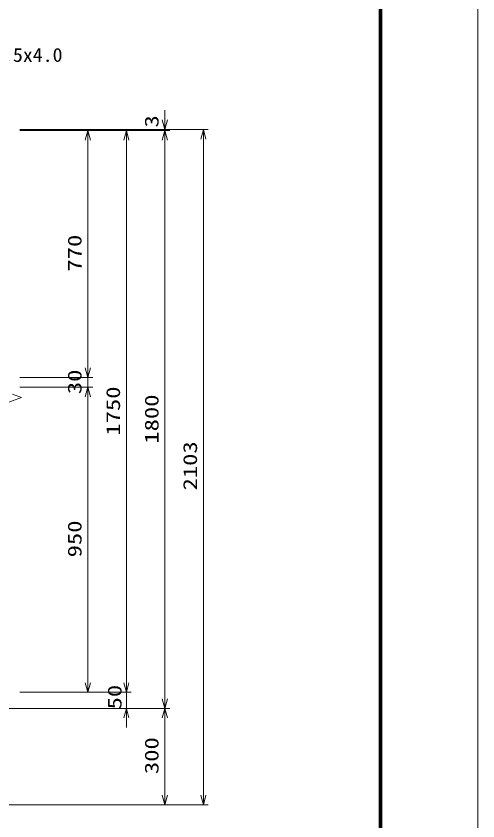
# Model space of a CAD drawing. Units: millimetres at full size. Extents: x -4455 to 4455, y -3150 to 3150.
# Drawn here: x 3016 to 4455, y -1030 to 1476 of the extents above; entities that cross this region are included whole.
import ezdxf
from ezdxf.enums import TextEntityAlignment as Align

# ---------------------------------------------------------------- set-up
doc = ezdxf.new("R2010")
doc.units = ezdxf.units.MM
doc.header["$LTSCALE"] = 20
for name, color, linetype, lineweight in [('0-0_1', 7, 'Continuous', 18), ('0-2_PANERU', 3, 'Continuous', 18), ('0-3_0', 7, 'Continuous', 18), ('0-7_継手', 7, 'Continuous', 18)]:
    doc.layers.add(name, color=color, linetype=linetype, lineweight=lineweight)
doc.styles.add('ＭＳ ゴシック', font='')
doc.styles.get('ＭＳ ゴシック').set_extended_font_data('MS Gothic')

# ---------------------------------------------------------------- blocks, each defined once
blk = doc.blocks.new('_Open30')
at = {"layer": '0-3_0', "color": 2}
blk.add_line((0, 0), (-20, 0), dxfattribs=at)
blk.add_lwpolyline([(-20, 5.36), (0, 0), (-20, -5.36)], dxfattribs=at)

msp = doc.modelspace()

# ---------------------------------------------------------------- linework, layer by layer
at = {"layer": '0-0_1', "color": 4}
msp.add_lwpolyline([(2976.08, 267.74), (3032.46, 288.26), (3004.27, 298.52)], dxfattribs=at)
at = {"layer": '0-2_PANERU', "color": 1}
for p, q in [((3041.23, 1120), (3254.27, 1120)), ((3026.77, 350), (3254.27, 350)), ((3026.77, 350), (3254.27, 350)), ((3026.77, 320), (3254.27, 320)), ((3026.77, 320), (3254.27, 320)), ((3026.77, -630), (3254.27, -630))]:
    msp.add_line(p, q, dxfattribs=at)
at = {"layer": '0-2_PANERU', "color": 2}
for p, q in [((3239.27, 350), (3239.27, 1120)), ((3239.27, 380), (3239.27, 410)), ((3239.27, 320), (3239.27, 350)), ((3239.27, -630), (3239.27, 320)), ((3239.27, 290), (3239.27, 260))]:
    msp.add_line(p, q, dxfattribs=at)
at = {"layer": '0-3_0', "color": 1}
for p, q in [((3026.77, 1123), (3614.27, 1123)), ((3026.77, 1120), (3494.27, 1120)), ((3061.23, 1120), (3374.27, 1120)), ((3026.77, -630), (3374.27, -630)), ((3026.77, -630), (3374.27, -630)), ((2764.42, -680), (3494.27, -680)), ((2764.42, -680), (3374.27, -680)), ((2764.42, -680), (3494.27, -680)), ((2594.42, -980), (3494.27, -980)), ((2651.13, -980), (3614.27, -980))]:
    msp.add_line(p, q, dxfattribs=at)
at = {"layer": '0-3_0', "color": 2}
for p, q in [((3359.27, 1120), (3359.27, -630)), ((3479.27, 1120), (3479.27, -680)), ((3599.27, 1123), (3599.27, -980)), ((3359.27, -600), (3359.27, -570)), ((3359.27, -680), (3359.27, -630)), ((3479.27, -680), (3479.27, -980)), ((3359.27, -710), (3359.27, -740))]:
    msp.add_line(p, q, dxfattribs=at)
at = {"layer": '0-3_0', "color": 3}
msp.add_lwpolyline([(-4455, 3150), (4455, 3150), (4455, -3150), (-4455, -3150)], close=True, dxfattribs=at)
at = {"layer": '0-3_0'}
for points in [[(-4155, 2962.5), (4155, 2962.5), (4155, -2962.5), (-4155, -2962.5)], [(-4153.13, 2960.62), (4153.12, 2960.62), (4153.12, -2960.63), (-4153.13, -2960.63)], [(-4151.25, 2958.75), (4151.25, 2958.75), (4151.25, -2958.75), (-4151.25, -2958.75)], [(-4149.38, 2956.87), (4149.37, 2956.87), (4149.37, -2956.88), (-4149.38, -2956.88)], [(-4147.5, 2955), (4147.5, 2955), (4147.5, -2955), (-4147.5, -2955)]]:
    msp.add_lwpolyline(points, close=True, dxfattribs=at)
at = {"layer": '0-7_継手', "color": 2}
for p, q in [((3479.27, 1153), (3479.27, 1183)), ((3479.27, 1120), (3479.27, 1123)), ((3479.27, 1090), (3479.27, 1060))]:
    msp.add_line(p, q, dxfattribs=at)
at = {"layer": '0-7_継手', "color": 1}
for p, q in [((3026.77, 1123), (3494.27, 1123)), ((3026.77, 1120), (3494.27, 1120))]:
    msp.add_line(p, q, dxfattribs=at)

# ---------------------------------------------------------------- block references
at = {"layer": '0-2_PANERU', "xscale": 1.5, "yscale": 1.5}
for p, rotation in [((3239.27, 1120), 90), ((3239.27, 350), 270), ((3239.27, 350), 270), ((3239.27, 320), 90), ((3239.27, 320), 90), ((3239.27, -630), 270)]:
    msp.add_blockref('_Open30', p, dxfattribs=dict(at, rotation=rotation))
at = {"layer": '0-3_0', "xscale": 1.5, "yscale": 1.5}
for p, rotation in [((3359.27, 1120), 90), ((3479.27, 1120), 90), ((3599.27, 1123), 90), ((3359.27, -630), 270), ((3359.27, -630), 270), ((3479.27, -680), 270), ((3359.27, -680), 90), ((3479.27, -680), 90), ((3479.27, -980), 270), ((3599.27, -980), 270)]:
    msp.add_blockref('_Open30', p, dxfattribs=dict(at, rotation=rotation))
at = {"layer": '0-7_継手', "xscale": 1.5, "yscale": 1.5}
for p, rotation in [((3479.27, 1123), 270), ((3479.27, 1120), 90)]:
    msp.add_blockref('_Open30', p, dxfattribs=dict(at, rotation=rotation))

# ---------------------------------------------------------------- texts
at = {"layer": '0-2_PANERU', "style": 'ＭＳ ゴシック', "width": 1.3}
for s, p in [('770', (3232.59, 680.36)), ('30', (3232.59, 298.57)), ('950', (3232.59, -209.64))]:
    msp.add_text(s, height=43.26, rotation=90, dxfattribs=at).set_placement(p, align=Align.BOTTOM_LEFT)
at = {"layer": '0-3_0', "color": 3, "style": 'ＭＳ ゴシック', "width": 1.05}
msp.add_text('門柱φ60.5x4.0', height=43.26, dxfattribs=at).set_placement((2742.18, 1320.4), align=Align.BOTTOM_LEFT)
at = {"layer": '0-3_0', "color": 3, "style": 'ＭＳ ゴシック', "width": 1.3}
for s, p in [('1750', (3352.59, 169.41)), ('1800', (3472.59, 144.41)), ('2103', (3592.59, -1.36)), ('50', (3357.19, -683.25)), ('300', (3472.59, -884.64))]:
    msp.add_text(s, height=43.26, rotation=90, dxfattribs=at).set_placement(p, align=Align.BOTTOM_LEFT)
at = {"layer": '0-7_継手', "color": 3, "style": 'ＭＳ ゴシック', "width": 1.3}
msp.add_text('3', height=43.26, rotation=90, dxfattribs=at).set_placement((3472.59, 1128.92), align=Align.BOTTOM_LEFT)

doc.saveas('drawing.dxf')
